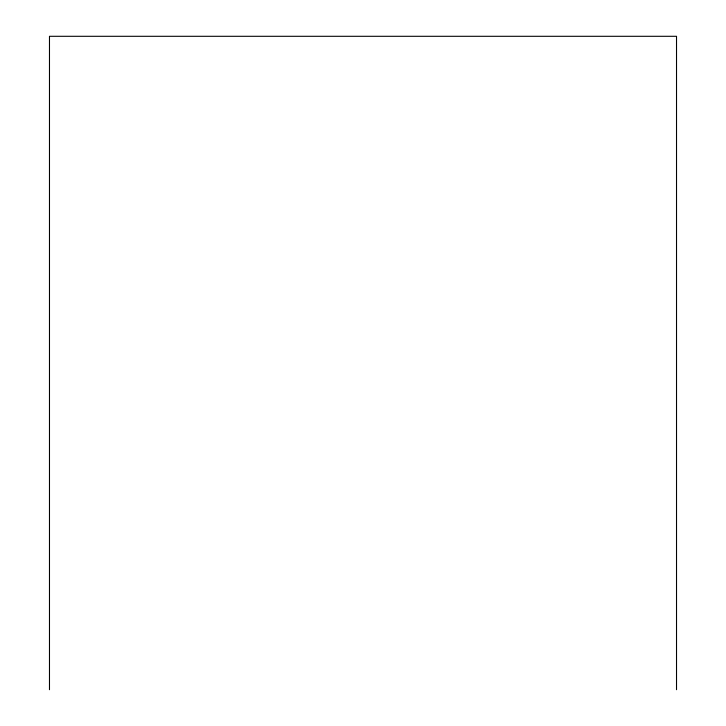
<?xml version="1.0" encoding="UTF-8"?>
<svg xmlns="http://www.w3.org/2000/svg" width="726" height="726" viewBox="0 0 726 726"><rect width="100%" height="100%" fill="white"/><g stroke="black" fill="none" stroke-linecap="round" stroke-linejoin="round"><path stroke-width="1.09" d="M676.523 689.7L676.523 36.3L49.477 36.3L49.477 689.7"/></g></svg>
